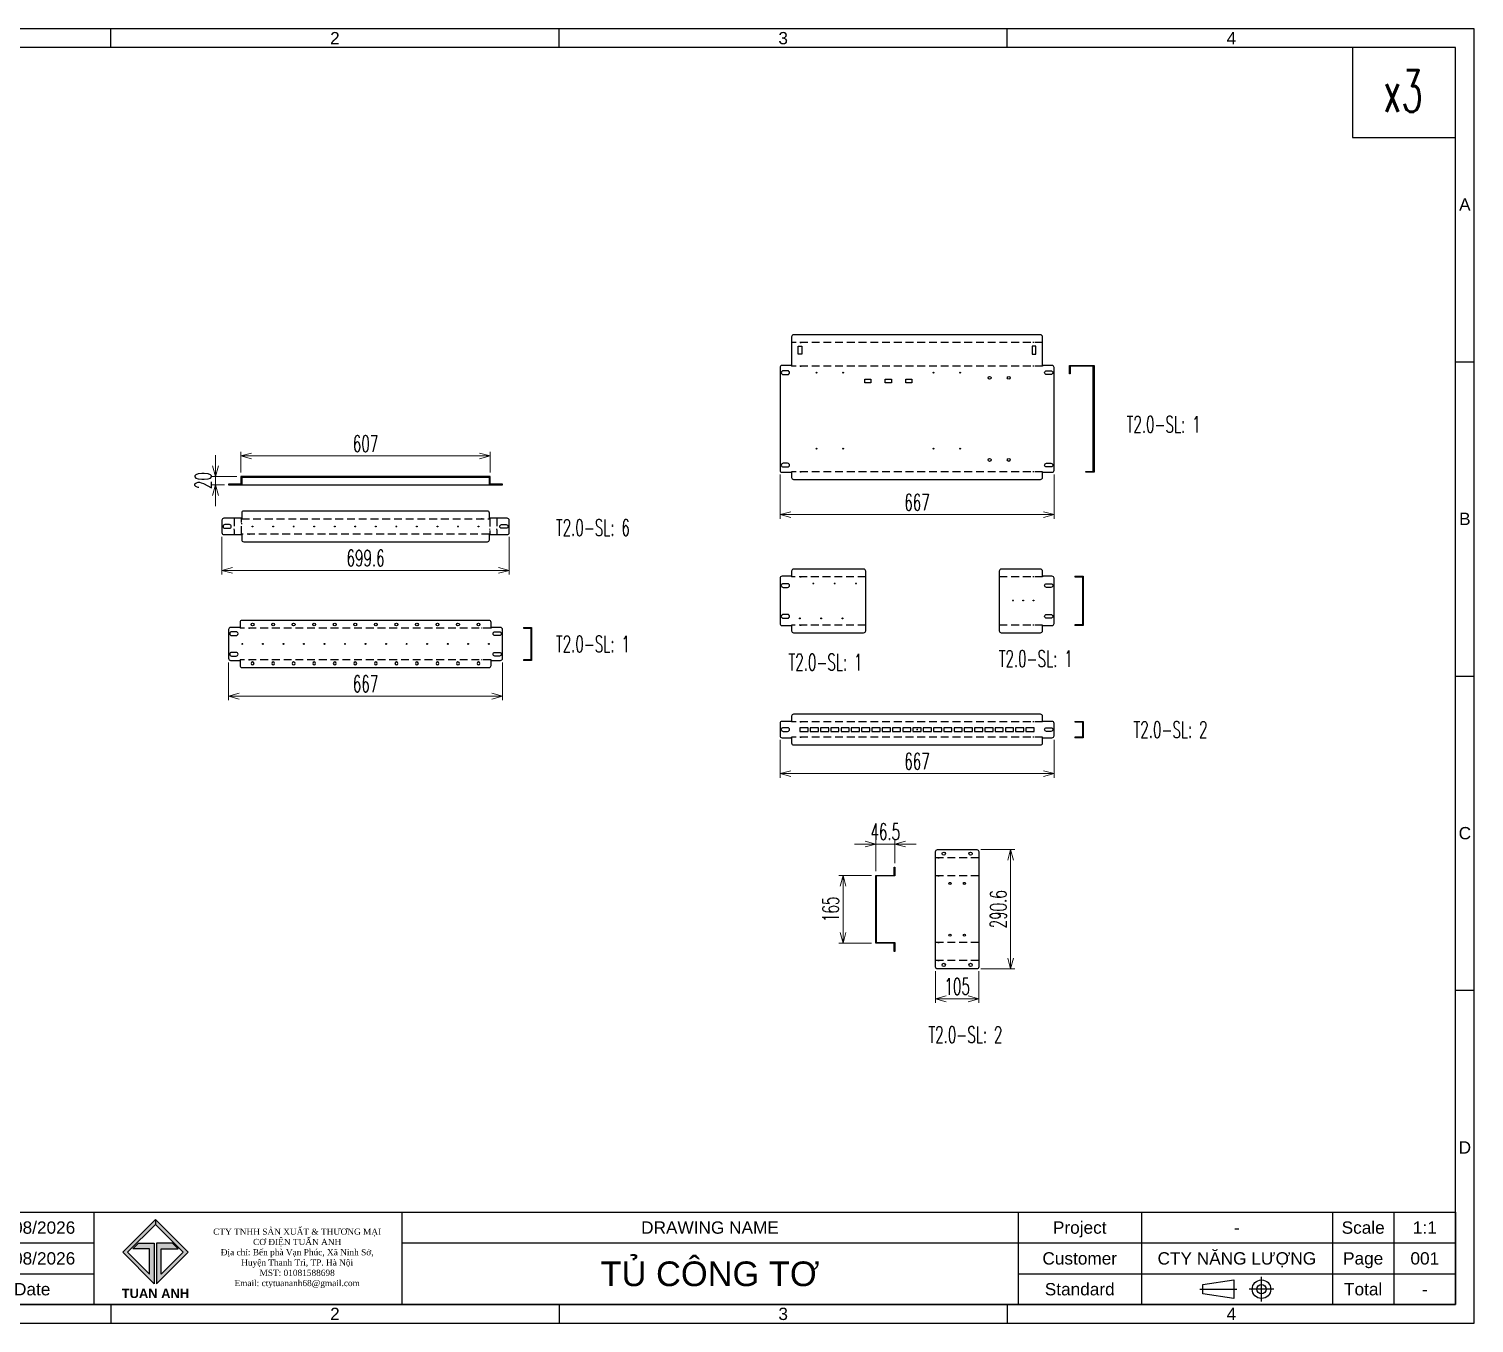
# Model space of a CAD drawing. Header units: millimetres. Extents: x -33730 to 17150, y -76829 to -27437.
# Drawn here: x 4862 to 8380, y -71777 to -68627 of the extents above; entities that cross this region are included whole.
import ezdxf
from ezdxf.enums import TextEntityAlignment as Align

# ---------------------------------------------------------------- set-up
doc = ezdxf.new("R2010")
doc.units = ezdxf.units.MM
doc.header["$LTSCALE"] = 3
doc.linetypes.add('HIDDEN', pattern=[9.525, 6.35, -3.175])
for name, color, linetype in [('@.HIDDEN', 8, 'HIDDEN'), ('@.TEXT', 7, 'Continuous'), ('@.VISIBLE', 7, 'Continuous'), ('dim', 7, 'Continuous')]:
    doc.layers.add(name, color=color, linetype=linetype)
doc.styles.add('Ann_w01', font='romans.shx', dxfattribs={"width": 0.6, "bigfont": 'chineset.shx'})
doc.styles.add('Arial', font='arial.ttf')
doc.dimstyles.new('Dim 01_SC20', dxfattribs={"dimscale": 20, "dimtxt": 2, "dimasz": 1.3, "dimexe": 0.5, "dimexo": 0.5, "dimgap": 0.5, "dimtad": 1, "dimdec": 1, "dimzin": 12, "dimdsep": 46, "dimtxsty": 'Ann_w01', "dimblk": 'OPEN30', "dimcen": 1.5, "dimclrd": 6, "dimclre": 6, "dimclrt": 3, "dimadec": 1, "dimazin": 3, "dimtm": 1e-09, "dimtfac": 1, "dimtdec": 1, "dimtix": 1, "dimtmove": 0, "dimatfit": 3, "dimldrblk": 'OPEN30', "dimfxl": 1, "dimtolj": 1, "dimlwd": 0, "dimlwe": 0, "dimarcsym": 0})

# ---------------------------------------------------------------- blocks, each defined once
blk = doc.blocks.new('Oval 20x9')
at = {"layer": '@.VISIBLE', "color": 2}
blk.add_lwpolyline([(-5.5, -4.5), (5.5, -4.5, 0.414214), (10, 0), (10, 0, 0.414214), (5.5, 4.5), (-5.5, 4.5, 0.414214), (-10, 0), (-10, 0, 0.414214)], format="xyb", close=True, dxfattribs=at)
blk = doc.blocks.new('_Open30')
at = {"color": 0, "linetype": 'ByBlock', "lineweight": -2}
for p, q in [((-1, 0.27), (0, 0)), ((0, 0), (-1, -0.27)), ((0, 0), (-1, 0))]:
    blk.add_line(p, q, dxfattribs=at)
blk = doc.blocks.new('*D2386')
at = {"layer": 'Defpoints', "color": 0, "transparency": 16777216}
for p in [(5331.5, -69852.6), (6031.1, -69852.6), (5331.5, -69944.7)]:
    blk.add_point(p, dxfattribs=at)
at = {"layer": 'dim', "color": 6, "lineweight": 0, "transparency": 16777216}
for p, q in [((5331.5, -69862.6), (5331.5, -69954.7)), ((6031.1, -69862.6), (6031.1, -69954.7)), ((6005.1, -69944.7), (5357.5, -69944.7))]:
    blk.add_line(p, q, dxfattribs=at)
at = {"layer": 'dim', "color": 6, "lineweight": 0, "transparency": 16777216, "xscale": 26, "yscale": 26, "zscale": 26, "rotation": 180}
blk.add_blockref('_Open30', (5331.5, -69944.7), dxfattribs=at)
at = {"layer": 'dim', "color": 6, "lineweight": 0, "transparency": 16777216, "xscale": 26, "yscale": 26, "zscale": 26}
blk.add_blockref('_Open30', (6031.1, -69944.7), dxfattribs=at)
at = {"layer": 'dim', "color": 3, "transparency": 16777216, "insert": (5681.3, -69914.7), "char_height": 40, "attachment_point": 5, "style": 'Ann_w01'}
blk.add_mtext('\\A1;699.6', dxfattribs=at)
blk = doc.blocks.new('*D2387')
at = {"layer": 'Defpoints', "color": 0, "transparency": 16777216}
for p in [(5984.8, -69666.1), (5377.8, -69716), (5984.8, -69716)]:
    blk.add_point(p, dxfattribs=at)
at = {"layer": 'dim', "color": 6, "lineweight": 0, "transparency": 16777216}
for p, q in [((5377.8, -69706), (5377.8, -69656.1)), ((5984.8, -69706), (5984.8, -69656.1)), ((5403.8, -69666.1), (5958.8, -69666.1))]:
    blk.add_line(p, q, dxfattribs=at)
at = {"layer": 'dim', "color": 6, "lineweight": 0, "transparency": 16777216, "xscale": 26, "yscale": 26, "zscale": 26, "rotation": 180}
blk.add_blockref('_Open30', (5377.8, -69666.1), dxfattribs=at)
at = {"layer": 'dim', "color": 6, "lineweight": 0, "transparency": 16777216, "xscale": 26, "yscale": 26, "zscale": 26}
blk.add_blockref('_Open30', (5984.8, -69666.1), dxfattribs=at)
at = {"layer": 'dim', "color": 3, "transparency": 16777216, "insert": (5681.3, -69636.1), "char_height": 40, "attachment_point": 5, "style": 'Ann_w01'}
blk.add_mtext('\\A1;607', dxfattribs=at)
blk = doc.blocks.new('*D2388')
at = {"layer": 'Defpoints', "color": 0, "transparency": 16777216}
for p in [(5316, -69716), (5377.8, -69716), (5347.8, -69736)]:
    blk.add_point(p, dxfattribs=at)
at = {"layer": 'dim', "color": 6, "lineweight": 0, "transparency": 16777216}
for p, q in [((5316, -69690), (5316, -69664)), ((5367.8, -69716), (5306, -69716)), ((5316, -69736), (5316, -69716)), ((5337.8, -69736), (5306, -69736)), ((5316, -69762), (5316, -69788))]:
    blk.add_line(p, q, dxfattribs=at)
at = {"layer": 'dim', "color": 6, "lineweight": 0, "transparency": 16777216, "xscale": 26, "yscale": 26, "zscale": 26}
for p, rotation in [((5316, -69716), 270), ((5316, -69736), 90)]:
    blk.add_blockref('_Open30', p, dxfattribs=dict(at, rotation=rotation))
at = {"layer": 'dim', "color": 3, "transparency": 16777216, "insert": (5286, -69726), "char_height": 40, "attachment_point": 5, "rotation": 90, "style": 'Ann_w01'}
blk.add_mtext('\\A1;20', dxfattribs=at)
blk = doc.blocks.new('*D2389')
at = {"layer": 'Defpoints', "color": 0, "transparency": 16777216}
for p in [(5347.8, -70158.6), (6014.8, -70158.6), (5347.8, -70250.7)]:
    blk.add_point(p, dxfattribs=at)
at = {"layer": 'dim', "color": 6, "lineweight": 0, "transparency": 16777216}
for p, q in [((5347.8, -70168.6), (5347.8, -70260.7)), ((6014.8, -70168.6), (6014.8, -70260.7)), ((5988.8, -70250.7), (5373.8, -70250.7))]:
    blk.add_line(p, q, dxfattribs=at)
at = {"layer": 'dim', "color": 6, "lineweight": 0, "transparency": 16777216, "xscale": 26, "yscale": 26, "zscale": 26, "rotation": 180}
blk.add_blockref('_Open30', (5347.8, -70250.7), dxfattribs=at)
at = {"layer": 'dim', "color": 6, "lineweight": 0, "transparency": 16777216, "xscale": 26, "yscale": 26, "zscale": 26}
blk.add_blockref('_Open30', (6014.8, -70250.7), dxfattribs=at)
at = {"layer": 'dim', "color": 3, "transparency": 16777216, "insert": (5681.3, -70220.7), "char_height": 40, "attachment_point": 5, "style": 'Ann_w01'}
blk.add_mtext('\\A1;667', dxfattribs=at)
blk = doc.blocks.new('*U2377')
at = {"layer": '@.VISIBLE'}
blk.add_circle((0, 0), 1, dxfattribs=at)
blk = doc.blocks.new('*U2374')
at = {"layer": '@.VISIBLE', "color": 0, "linetype": 'ByBlock', "lineweight": -2}
for p in [(0, 0), (50, 0), (100, 0), (150, 0), (200, 0), (250, 0), (300, 0), (350, 0), (400, 0), (450, 0), (500, 0), (550, 0), (600, 0)]:
    blk.add_blockref('*U2377', p, dxfattribs=at)
blk = doc.blocks.new('*D2390')
at = {"layer": 'Defpoints', "color": 0, "transparency": 16777216}
for p in [(6690.3, -70347.1), (7357.3, -70347.1), (6690.3, -70439.3)]:
    blk.add_point(p, dxfattribs=at)
at = {"layer": 'dim', "color": 6, "lineweight": 0, "transparency": 16777216}
for p, q in [((6690.3, -70357.1), (6690.3, -70449.3)), ((7357.3, -70357.1), (7357.3, -70449.3)), ((7331.3, -70439.3), (6716.3, -70439.3))]:
    blk.add_line(p, q, dxfattribs=at)
at = {"layer": 'dim', "color": 6, "lineweight": 0, "transparency": 16777216, "xscale": 26, "yscale": 26, "zscale": 26, "rotation": 180}
blk.add_blockref('_Open30', (6690.3, -70439.3), dxfattribs=at)
at = {"layer": 'dim', "color": 6, "lineweight": 0, "transparency": 16777216, "xscale": 26, "yscale": 26, "zscale": 26}
blk.add_blockref('_Open30', (7357.3, -70439.3), dxfattribs=at)
at = {"layer": 'dim', "color": 3, "transparency": 16777216, "insert": (7023.8, -70409.3), "char_height": 40, "attachment_point": 5, "style": 'Ann_w01'}
blk.add_mtext('\\A1;667', dxfattribs=at)
blk = doc.blocks.new('*U2375')
at = {"layer": '@.VISIBLE'}
blk.add_lwpolyline([(-10, -4.5), (10, -4.5), (10, 4.5), (-10, 4.5)], close=True, dxfattribs=at)
blk = doc.blocks.new('*U2376')
at = {"layer": '@.VISIBLE', "color": 0, "linetype": 'ByBlock', "lineweight": -2}
for p in [(0, 0), (25, 0), (50, 0), (75, 0), (100, 0), (125, 0), (150, 0), (175, 0), (200, 0), (225, 0), (250, 0), (275, 0), (300, 0), (325, 0), (350, 0), (375, 0), (400, 0), (425, 0), (450, 0), (475, 0), (500, 0), (525, 0), (550, 0)]:
    blk.add_blockref('*U2375', p, dxfattribs=at)
blk = doc.blocks.new('*D2391')
at = {"layer": 'Defpoints', "color": 0, "transparency": 16777216}
for p in [(6690.3, -69700.8), (7357.3, -69700.8), (6690.3, -69808.9)]:
    blk.add_point(p, dxfattribs=at)
at = {"layer": 'dim', "color": 6, "lineweight": 0, "transparency": 16777216}
for p, q in [((6690.3, -69710.8), (6690.3, -69818.9)), ((7357.3, -69710.8), (7357.3, -69818.9)), ((7331.3, -69808.9), (6716.3, -69808.9))]:
    blk.add_line(p, q, dxfattribs=at)
at = {"layer": 'dim', "color": 6, "lineweight": 0, "transparency": 16777216, "xscale": 26, "yscale": 26, "zscale": 26, "rotation": 180}
blk.add_blockref('_Open30', (6690.3, -69808.9), dxfattribs=at)
at = {"layer": 'dim', "color": 6, "lineweight": 0, "transparency": 16777216, "xscale": 26, "yscale": 26, "zscale": 26}
blk.add_blockref('_Open30', (7357.3, -69808.9), dxfattribs=at)
at = {"layer": 'dim', "color": 3, "transparency": 16777216, "insert": (7023.8, -69778.9), "char_height": 40, "attachment_point": 5, "style": 'Ann_w01'}
blk.add_mtext('\\A1;667', dxfattribs=at)
blk = doc.blocks.new('*U2369')
at = {"layer": '@.VISIBLE'}
blk.add_circle((0, 0), 3.5, dxfattribs=at)
blk = doc.blocks.new('*U2371')
at = {"layer": '@.VISIBLE', "color": 0, "linetype": 'ByBlock', "lineweight": -2}
for p in [(0, 0), (50, 0), (100, 0), (150, 0), (200, 0), (250, 0), (300, 0), (350, 0), (400, 0), (450, 0), (500, 0), (550, 0)]:
    blk.add_blockref('*U2369', p, dxfattribs=at)
blk = doc.blocks.new('*U2372')
at = {"layer": '@.VISIBLE'}
blk.add_circle((0, 0), 3.5, dxfattribs=at)
blk = doc.blocks.new('*U2373')
at = {"layer": '@.VISIBLE', "color": 0, "linetype": 'ByBlock', "lineweight": -2}
for p in [(0, 0), (50, 0), (100, 0), (150, 0), (200, 0), (250, 0), (300, 0), (350, 0), (400, 0), (450, 0), (500, 0), (550, 0)]:
    blk.add_blockref('*U2372', p, dxfattribs=at)
blk = doc.blocks.new('*D2378')
at = {"layer": 'Defpoints', "color": 0, "transparency": 16777216}
for p in [(6923.2, -70686.9), (6843.6, -70851.9), (6923.2, -70851.9)]:
    blk.add_point(p, dxfattribs=at)
at = {"layer": 'dim', "color": 6, "lineweight": 0, "transparency": 16777216}
for p, q in [((6913.2, -70686.9), (6833.6, -70686.9)), ((6843.6, -70712.9), (6843.6, -70825.9)), ((6913.2, -70851.9), (6833.6, -70851.9))]:
    blk.add_line(p, q, dxfattribs=at)
at = {"layer": 'dim', "color": 6, "lineweight": 0, "transparency": 16777216, "xscale": 26, "yscale": 26, "zscale": 26}
for p, rotation in [((6843.6, -70686.9), 90), ((6843.6, -70851.9), 270)]:
    blk.add_blockref('_Open30', p, dxfattribs=dict(at, rotation=rotation))
at = {"layer": 'dim', "color": 3, "transparency": 16777216, "insert": (6813.6, -70769.4), "char_height": 40, "attachment_point": 5, "rotation": 90, "style": 'Ann_w01'}
blk.add_mtext('\\A1;165', dxfattribs=at)
blk = doc.blocks.new('*D2379')
at = {"layer": 'Defpoints', "color": 0, "transparency": 16777216}
for p in [(6923.2, -70610.7), (6969.7, -70666.9), (6923.2, -70686.9)]:
    blk.add_point(p, dxfattribs=at)
at = {"layer": 'dim', "color": 6, "lineweight": 0, "transparency": 16777216}
for p, q in [((6923.2, -70676.9), (6923.2, -70600.7)), ((6969.7, -70656.9), (6969.7, -70600.7)), ((6897.2, -70610.7), (6871.2, -70610.7)), ((6969.7, -70610.7), (6923.2, -70610.7)), ((6995.7, -70610.7), (7021.7, -70610.7))]:
    blk.add_line(p, q, dxfattribs=at)
at = {"layer": 'dim', "color": 6, "lineweight": 0, "transparency": 16777216, "xscale": 26, "yscale": 26, "zscale": 26}
blk.add_blockref('_Open30', (6923.2, -70610.7), dxfattribs=at)
at = {"layer": 'dim', "color": 6, "lineweight": 0, "transparency": 16777216, "xscale": 26, "yscale": 26, "zscale": 26, "rotation": 180}
blk.add_blockref('_Open30', (6969.7, -70610.7), dxfattribs=at)
at = {"layer": 'dim', "color": 3, "transparency": 16777216, "insert": (6946.4, -70580.7), "char_height": 40, "attachment_point": 5, "style": 'Ann_w01'}
blk.add_mtext('\\A1;46.5', dxfattribs=at)
blk = doc.blocks.new('*D2380')
at = {"layer": 'Defpoints', "color": 0, "transparency": 16777216}
for p in [(7069, -70909.7), (7174, -70909.7), (7174, -70987.3)]:
    blk.add_point(p, dxfattribs=at)
at = {"layer": 'dim', "color": 6, "lineweight": 0, "transparency": 16777216}
for p, q in [((7069, -70919.7), (7069, -70997.3)), ((7174, -70919.7), (7174, -70997.3)), ((7095, -70987.3), (7148, -70987.3))]:
    blk.add_line(p, q, dxfattribs=at)
at = {"layer": 'dim', "color": 6, "lineweight": 0, "transparency": 16777216, "xscale": 26, "yscale": 26, "zscale": 26, "rotation": 180}
blk.add_blockref('_Open30', (7069, -70987.3), dxfattribs=at)
at = {"layer": 'dim', "color": 6, "lineweight": 0, "transparency": 16777216, "xscale": 26, "yscale": 26, "zscale": 26}
blk.add_blockref('_Open30', (7174, -70987.3), dxfattribs=at)
at = {"layer": 'dim', "color": 3, "transparency": 16777216, "insert": (7121.5, -70957.3), "char_height": 40, "attachment_point": 5, "style": 'Ann_w01'}
blk.add_mtext('\\A1;105', dxfattribs=at)
blk = doc.blocks.new('*D2381')
at = {"layer": 'Defpoints', "color": 0, "transparency": 16777216}
for p in [(7169, -70624.1), (7251.6, -70624.1), (7169, -70914.7)]:
    blk.add_point(p, dxfattribs=at)
at = {"layer": 'dim', "color": 6, "lineweight": 0, "transparency": 16777216}
for p, q in [((7179, -70624.1), (7261.6, -70624.1)), ((7251.6, -70888.7), (7251.6, -70650.1)), ((7179, -70914.7), (7261.6, -70914.7))]:
    blk.add_line(p, q, dxfattribs=at)
at = {"layer": 'dim', "color": 6, "lineweight": 0, "transparency": 16777216, "xscale": 26, "yscale": 26, "zscale": 26}
for p, rotation in [((7251.6, -70624.1), 90), ((7251.6, -70914.7), 270)]:
    blk.add_blockref('_Open30', p, dxfattribs=dict(at, rotation=rotation))
at = {"layer": 'dim', "color": 3, "transparency": 16777216, "insert": (7221.6, -70769.4), "char_height": 40, "attachment_point": 5, "rotation": 90, "style": 'Ann_w01'}
blk.add_mtext('\\A1;290.6', dxfattribs=at)
blk = doc.blocks.new('Standard ISO')
at = {"color": 6}
for p, q in [((-6, 0), (0, 0)), ((6, 0), (2, 0)), ((4, -2), (4, 2))]:
    blk.add_line(p, q, dxfattribs=at)
blk.add_lwpolyline([(-0.5, 1.5), (-0.5, -1.5), (-5.5, -0.75), (-5.5, 0.75), (-0.5, 1.5)])
for radius in [1.5, 0.75]:
    blk.add_circle((4, 0), radius)
blk = doc.blocks.new('A$C4dbb82d6')
at = {"layer": '@.VISIBLE'}
h = blk.add_hatch(color=30, dxfattribs=at)
h.dxf.hatch_style = 1
h.paths.add_polyline_path([(0.21, 4.97), (3.62, 1.56), (3.62, 5.97), (1.92, 5.97), (1.3, 5.35), (3.12, 5.35), (3.12, 2.59), (0.74, 4.97), (3.75, 7.98), (3.75, 8.51)])
h = blk.add_hatch(color=150, dxfattribs=at)
h.dxf.hatch_style = 1
h.paths.add_polyline_path([(6.76, 4.97), (4.37, 2.59), (4.37, 5.35), (6.2, 5.35), (5.58, 5.97), (3.88, 5.97), (3.88, 1.56), (7.29, 4.97), (3.75, 8.51), (3.75, 7.98)])
at = {"layer": '@.VISIBLE', "color": 30}
blk.add_lwpolyline([(3.62, 5.97), (3.62, 1.56), (0.21, 4.97), (3.75, 8.51), (3.75, 7.98), (0.74, 4.97), (3.12, 2.59), (3.12, 5.35), (1.3, 5.35), (1.92, 5.97)], close=True, dxfattribs=at)
at = {"layer": '@.VISIBLE', "color": 150}
blk.add_lwpolyline([(3.88, 5.97), (3.88, 1.56), (7.29, 4.97), (3.75, 8.51), (3.75, 7.98), (6.76, 4.97), (4.37, 2.59), (4.37, 5.35), (6.2, 5.35), (5.58, 5.97)], close=True, dxfattribs=at)
at = {"layer": '@.VISIBLE', "color": 30, "insert": (3.75, 0.51), "char_height": 1, "attachment_point": 5, "style": 'Ann_w01'}
blk.add_mtext_dynamic_manual_height_columns('{\\fArial|b1|i0|c0|p34;\\W1;TUAN ANH}', width=7.5, gutter_width=49.6, heights=[0], dxfattribs=at)
blk = doc.blocks.new('KHUNG BAN VE (Made by Tung)')
at = {"layer": '@.VISIBLE', "color": 8}
for p, q in [((75.75, 207), (75.75, 210)), ((148.5, 207), (148.5, 210)), ((221.25, 207), (221.25, 210)), ((3, 156), (0, 156)), ((294, 156), (297, 156)), ((3, 105), (0, 105)), ((294, 105), (297, 105)), ((3, 54), (0, 54)), ((294, 54), (297, 54)), ((23, 18), (23, 3)), ((53, 18), (53, 3)), ((73, 18), (73, 3)), ((123, 18), (123, 3)), ((223, 18), (223, 3)), ((243, 18), (243, 3)), ((274, 18), (274, 3)), ((284, 18), (284, 3)), ((3, 13), (73, 13)), ((123, 13), (294, 13)), ((3, 8), (73, 8)), ((23, 8), (3, 3)), ((223, 8), (294, 8)), ((75.75, 3), (75.75, 0)), ((148.5, 3), (148.5, 0)), ((221.25, 3), (221.25, 0))]:
    blk.add_line(p, q, dxfattribs=at)
for points in [[(0, 0), (297, 0), (297, 210), (0, 210)], [(3, 3), (294, 3), (294, 207), (3, 207)], [(3, 18), (294, 18), (294, 3), (3, 3)]]:
    blk.add_lwpolyline(points, close=True, dxfattribs=at)
at = {"xscale": 1.5, "yscale": 1.5, "zscale": 1.5}
blk.add_blockref('A$C4dbb82d6', (77.375, 4.041), dxfattribs=at)
blk.add_blockref('Standard ISO', (258.5, 5.5))
at = {"layer": '@.TEXT', "color": 1, "style": 'Arial'}
for s, p in [('1', (39.375, 208.5)), ('2', (112.125, 208.5)), ('3', (184.875, 208.5)), ('4', (257.625, 208.5)), ('A', (1.5, 181.5)), ('A', (295.5, 181.5)), ('B', (1.5, 130.5)), ('B', (295.5, 130.5)), ('C', (1.5, 79.5)), ('C', (295.5, 79.5)), ('D', (1.5, 28.5)), ('D', (295.5, 28.5)), ('08/08/2026', (63, 15.5)), ('08/08/2026', (63, 10.5)), ('1', (39.375, 1.5)), ('2', (112.125, 1.5)), ('3', (184.875, 1.5)), ('4', (257.625, 1.5))]:
    blk.add_text(s, height=2, dxfattribs=at).set_placement(p, align=Align.MIDDLE_CENTER)
at = {"layer": '@.TEXT', "color": 2, "style": 'Arial'}
for s, p in [('Designer', (13, 15.5)), ('DRAWING NAME', (173, 15.5)), ('Project', (233, 15.5)), ('Scale', (279, 15.5)), ('Approved', (13, 10.5)), ('Customer', (233, 10.5)), ('Page', (279, 10.5)), ('Name', (38, 5.5)), ('Date', (63, 5.5)), ('Standard', (233, 5.5)), ('Total', (279, 5.5))]:
    blk.add_text(s, height=2, dxfattribs=at).set_placement(p, align=Align.MIDDLE_CENTER)
at = {"layer": '@.TEXT', "color": 1, "style": 'Arial'}
for tag, height, p in [('DESIGNER_NAME', 2, (38, 15.5)), ('PROJECT_CODE', 2, (258.5, 15.5)), ('SCALE', 2, (289, 15.5)), ('APPROVED_NAME', 2, (38, 10.5)), ('DRAWING_NAME', 4, (173, 8)), ('CUSTOMER_NAME', 2, (258.5, 10.5)), ('PAGE', 2, (289, 10.5)), ('TOTAL', 2, (289, 5.5))]:
    blk.add_attdef(tag, text='', height=height, dxfattribs=at).set_placement(p, align=Align.MIDDLE_CENTER)
at = {"layer": '@.VISIBLE', "color": 30, "insert": (106, 10.5), "char_height": 1, "attachment_point": 5, "style": 'Ann_w01'}
blk.add_mtext_dynamic_manual_height_columns('{\\fTimes New Roman|b0|i0|c0|p18;\\W1;CTY TNHH SẢN XUẤT & THƯƠNG MẠI CƠ ĐIỆN TUẤN ANH\\PĐịa chỉ: Bến phà Vạn Phúc, Xã Ninh Sở, Huyện Thanh Trì, TP. Hà Nội\\PMST: 01081588698\\PEmail: ctytuananh68@gmail.com}', width=28.70976, gutter_width=99.197, heights=[0], dxfattribs=at)

msp = doc.modelspace()

# ---------------------------------------------------------------- linework, layer by layer
at = {"color": 3}
for centre in [(7103.99, -70706.36), (7138.99, -70706.36), (7103.99, -70832.36), (7138.99, -70832.36)]:
    msp.add_circle(centre, 2.5, dxfattribs=at)
at = {"layer": '@.HIDDEN', "linetype": 'HIDDEN'}
for p, q in [((5361.73, -69817.57), (5361.73, -69857.57)), ((6000.93, -69817.57), (6000.93, -69857.57)), ((5679.83, -70123.58), (5682.83, -70123.58)), ((5681.33, -70122.08), (5681.33, -70125.08)), ((7022.31, -70332.09), (7025.31, -70332.09)), ((7023.81, -70330.59), (7023.81, -70333.59))]:
    msp.add_line(p, q, dxfattribs=at)
at = {"layer": '@.HIDDEN'}
for p, q in [((7173.99, -70644.26), (7068.99, -70644.26)), ((7173.99, -70688.16), (7068.99, -70688.16)), ((7173.99, -70850.56), (7068.99, -70850.56)), ((7173.99, -70894.46), (7068.99, -70894.46))]:
    msp.add_line(p, q, dxfattribs=at)
at = {"layer": '@.HIDDEN', "linetype": 'HIDDEN'}
for points in [[(7329.31, -69389.74), (6718.31, -69389.74)], [(7329.31, -69447.14), (6718.31, -69447.14)], [(7329.31, -69704.54), (6718.31, -69704.54)], [(6898.81, -69960.21), (6718.31, -69960.21)], [(7329.31, -69960.21), (7223.81, -69960.21)], [(6898.81, -70077.61), (6718.31, -70077.61)], [(7329.31, -70077.61), (7223.81, -70077.61)], [(5986.83, -70084.88), (5375.83, -70084.88)], [(5986.83, -70162.28), (5375.83, -70162.28)], [(7329.31, -70313.39), (6718.31, -70313.39)], [(7329.31, -70350.79), (6718.31, -70350.79)]]:
    msp.add_lwpolyline(points, dxfattribs=at)
msp.add_lwpolyline([(5983.53, -69856.27), (5379.13, -69856.27), (5379.13, -69818.87), (5983.53, -69818.87)], close=True, dxfattribs=at)
at = {"layer": '@.VISIBLE', "color": 1}
for p, q in [((6739.68, -69389.74), (6741.68, -69389.74)), ((7307.93, -69389.74), (7305.93, -69389.74)), ((6739.68, -69447.14), (6741.68, -69447.14)), ((7307.93, -69447.14), (7305.93, -69447.14)), ((6739.68, -69704.54), (6741.68, -69704.54)), ((7307.93, -69704.54), (7305.93, -69704.54)), ((5361.73, -69829.72), (5361.73, -69831.72)), ((5379.13, -69829.72), (5379.13, -69831.72)), ((5397.2, -69818.87), (5399.2, -69818.87)), ((5965.45, -69818.87), (5963.45, -69818.87)), ((5983.53, -69829.72), (5983.53, -69831.72)), ((6000.93, -69829.72), (6000.93, -69831.72)), ((5361.73, -69845.43), (5361.73, -69843.43)), ((5379.13, -69845.43), (5379.13, -69843.43)), ((5397.2, -69856.27), (5399.2, -69856.27)), ((5965.45, -69856.27), (5963.45, -69856.27)), ((5983.53, -69845.43), (5983.53, -69843.43)), ((6000.93, -69845.43), (6000.93, -69843.43)), ((6739.68, -69960.21), (6741.68, -69960.21)), ((7307.93, -69960.21), (7305.93, -69960.21)), ((6739.68, -70077.61), (6741.68, -70077.61)), ((7307.93, -70077.61), (7305.93, -70077.61)), ((5397.2, -70084.88), (5399.2, -70084.88)), ((5965.45, -70084.88), (5963.45, -70084.88)), ((5397.2, -70162.28), (5399.2, -70162.28)), ((5965.45, -70162.28), (5963.45, -70162.28)), ((6739.68, -70313.39), (6741.68, -70313.39)), ((7307.93, -70313.39), (7305.93, -70313.39)), ((6739.68, -70350.79), (6741.68, -70350.79)), ((7307.93, -70350.79), (7305.93, -70350.79)), ((7074.32, -70644.26), (7077.32, -70644.26)), ((7168.67, -70644.26), (7165.67, -70644.26)), ((7074.32, -70688.16), (7077.32, -70688.16)), ((7168.67, -70688.16), (7165.67, -70688.16)), ((7074.32, -70850.56), (7077.32, -70850.56)), ((7168.67, -70850.56), (7165.67, -70850.56)), ((7074.32, -70894.46), (7077.32, -70894.46)), ((7168.67, -70894.46), (7165.67, -70894.46))]:
    msp.add_line(p, q, dxfattribs=at)
at = {"layer": '@.VISIBLE'}
for p, q in [((6718.31, -69445.84), (6718.31, -69447.14)), ((7329.31, -69445.84), (7329.31, -69447.14)), ((6718.31, -69705.84), (6718.31, -69704.54)), ((7329.31, -69705.84), (7329.31, -69704.54)), ((5379.83, -69817.57), (5379.83, -69818.87)), ((5982.83, -69817.57), (5982.83, -69818.87)), ((5379.83, -69857.57), (5379.83, -69856.27)), ((5982.83, -69857.57), (5982.83, -69856.27)), ((6718.31, -69958.91), (6718.31, -69960.21)), ((7329.31, -69958.91), (7329.31, -69960.21)), ((7408.02, -69958.91), (7408.02, -69960.41)), ((7428.02, -69981.41), (7426.52, -69981.41)), ((6718.31, -70078.91), (6718.31, -70077.61)), ((7329.31, -70078.91), (7329.31, -70077.61)), ((7408.02, -70077.41), (7408.02, -70078.91)), ((7428.02, -70056.41), (7426.52, -70056.41)), ((5375.83, -70083.58), (5375.83, -70084.88)), ((5986.83, -70083.58), (5986.83, -70084.88)), ((6065.54, -70083.58), (6065.54, -70085.08)), ((6085.54, -70098.58), (6084.04, -70098.58)), ((6085.54, -70148.58), (6084.04, -70148.58)), ((5375.83, -70163.58), (5375.83, -70162.28)), ((5986.83, -70163.58), (5986.83, -70162.28)), ((6065.54, -70162.08), (6065.54, -70163.58)), ((6718.31, -70312.09), (6718.31, -70313.39)), ((7329.31, -70312.09), (7329.31, -70313.39)), ((7408.02, -70312.09), (7408.02, -70313.59)), ((6718.31, -70352.09), (6718.31, -70350.79)), ((7329.31, -70352.09), (7329.31, -70350.79)), ((7408.02, -70350.59), (7408.02, -70352.09)), ((7428.02, -70332.09), (7426.52, -70332.09)), ((7428.02, -70332.09), (7426.52, -70332.09))]:
    msp.add_line(p, q, dxfattribs=at)
for points in [[(8334.82, -68671.64), (8083.69, -68671.64), (8083.69, -68890.86), (8334.82, -68890.86)], [(6743.31, -69398.44), (6743.31, -69418.44), (6734.31, -69418.44), (6734.31, -69398.44)], [(7304.31, -69398.44), (7304.31, -69418.44), (7313.31, -69418.44), (7313.31, -69398.44)], [(6896.31, -69479.34), (6911.31, -69479.34), (6911.31, -69488.34), (6896.31, -69488.34)], [(6946.31, -69479.35), (6961.31, -69479.35), (6961.31, -69488.35), (6946.31, -69488.35)], [(6996.31, -69479.35), (7011.31, -69479.35), (7011.31, -69488.35), (6996.31, -69488.35)], [(7434.73, -69703.84), (7452.73, -69703.84), (7452.73, -69447.84), (7396.73, -69447.84), (7396.73, -69465.84), (7394.73, -69465.84), (7394.73, -69445.84), (7454.73, -69445.84), (7454.73, -69705.84), (7434.73, -69705.84)], [(6014.83, -69734.52), (5984.83, -69734.52), (5984.83, -69716.02), (5377.83, -69716.02), (5377.83, -69734.52), (5347.83, -69734.52), (5347.83, -69736.02), (5379.33, -69736.02), (5379.33, -69717.52), (5983.33, -69717.52), (5983.33, -69736.02), (6014.83, -69736.02)], [(6968.17, -70871.86), (6968.17, -70851.86), (6923.17, -70851.86), (6923.17, -70686.86), (6968.17, -70686.86), (6968.17, -70666.86), (6969.67, -70666.86), (6969.67, -70688.36), (6924.67, -70688.36), (6924.67, -70850.36), (6969.67, -70850.36), (6969.67, -70871.86)]]:
    msp.add_lwpolyline(points, close=True, dxfattribs=at)
for points in [[(7329.31, -69445.84), (7329.31, -69376.04, 0.4142136), (7324.31, -69371.04), (6723.31, -69371.04, 0.4142136), (6718.31, -69376.04), (6718.31, -69445.84)], [(6718.31, -69445.84), (6695.31, -69445.84, 0.4142136), (6690.31, -69450.84), (6690.31, -69700.84, 0.4142136), (6695.31, -69705.84), (6718.31, -69705.84)], [(7329.31, -69705.84), (7352.31, -69705.84, 0.4142136), (7357.31, -69700.84), (7357.31, -69450.84, 0.4142136), (7352.31, -69445.84), (7329.31, -69445.84)], [(6718.31, -69705.84), (6718.31, -69718.24, 0.4142136), (6723.31, -69723.24), (7324.31, -69723.24, 0.4142136), (7329.31, -69718.24), (7329.31, -69705.84)], [(5379.83, -69817.57), (5336.53, -69817.57, 0.4142136), (5331.53, -69822.57), (5331.53, -69852.57, 0.4142136), (5336.53, -69857.57), (5379.83, -69857.57)], [(5982.83, -69817.57), (5982.83, -69805.17, 0.4142136), (5977.83, -69800.17), (5384.83, -69800.17, 0.4142136), (5379.83, -69805.17), (5379.83, -69817.57)], [(5982.83, -69857.57), (6026.13, -69857.57, 0.4142136), (6031.13, -69852.57), (6031.13, -69822.57, 0.4142136), (6026.13, -69817.57), (5982.83, -69817.57)], [(5379.83, -69857.57), (5379.83, -69869.97, 0.4142136), (5384.83, -69874.97), (5977.83, -69874.97, 0.4142136), (5982.83, -69869.97), (5982.83, -69857.57)], [(6718.31, -69958.91), (6695.31, -69958.91, 0.4142136), (6690.31, -69963.91), (6690.31, -70073.91, 0.4142136), (6695.31, -70078.91), (6718.31, -70078.91)], [(6718.31, -70078.91), (6718.31, -70091.31, 0.4142136), (6723.31, -70096.31), (6893.81, -70096.31, 0.4142136), (6898.81, -70091.31), (6898.81, -69946.51, 0.4142136), (6893.81, -69941.51), (6723.31, -69941.51, 0.4142136), (6718.31, -69946.51), (6718.31, -69958.91)], [(7329.31, -69958.91), (7329.31, -69946.51, 0.4142136), (7324.31, -69941.51), (7228.81, -69941.51, 0.4142136), (7223.81, -69946.51), (7223.81, -70091.31, 0.4142136), (7228.81, -70096.31), (7324.31, -70096.31, 0.4142136), (7329.31, -70091.31), (7329.31, -70078.91)], [(7329.31, -70078.91), (7352.31, -70078.91, 0.4142136), (7357.31, -70073.91), (7357.31, -69963.91, 0.4142136), (7352.31, -69958.91), (7329.31, -69958.91)], [(5986.83, -70083.58), (5986.83, -70071.18, 0.4142136), (5981.83, -70066.18), (5380.83, -70066.18, 0.4142136), (5375.83, -70071.18), (5375.83, -70083.58)], [(5375.83, -70083.58), (5352.83, -70083.58, 0.4142136), (5347.83, -70088.58), (5347.83, -70158.58, 0.4142136), (5352.83, -70163.58), (5375.83, -70163.58)], [(5986.83, -70163.58), (6009.83, -70163.58, 0.4142136), (6014.83, -70158.58), (6014.83, -70088.58, 0.4142136), (6009.83, -70083.58), (5986.83, -70083.58)], [(5375.83, -70163.58), (5375.83, -70175.98, 0.4142136), (5380.83, -70180.98), (5981.83, -70180.98, 0.4142136), (5986.83, -70175.98), (5986.83, -70163.58)], [(6718.31, -70312.09), (6695.31, -70312.09, 0.4142136), (6690.31, -70317.09), (6690.31, -70347.09, 0.4142136), (6695.31, -70352.09), (6718.31, -70352.09)], [(7329.31, -70312.09), (7329.31, -70299.69, 0.4142136), (7324.31, -70294.69), (6723.31, -70294.69, 0.4142136), (6718.31, -70299.69), (6718.31, -70312.09)], [(7329.31, -70352.09), (7352.31, -70352.09, 0.4142136), (7357.31, -70347.09), (7357.31, -70317.09, 0.4142136), (7352.31, -70312.09), (7329.31, -70312.09)], [(6718.31, -70352.09), (6718.31, -70364.49, 0.4142136), (6723.31, -70369.49), (7324.31, -70369.49, 0.4142136), (7329.31, -70364.49), (7329.31, -70352.09)]]:
    msp.add_lwpolyline(points, format="xyb", dxfattribs=at)
for points in [[(5379.83, -69717.52), (5379.83, -69736.02), (5982.83, -69736.02), (5982.83, -69717.52)], [(7408.02, -69958.91), (7428.02, -69958.91), (7428.02, -70078.91), (7408.02, -70078.91)], [(7408.02, -69960.41), (7426.52, -69960.41), (7426.52, -70077.41), (7408.02, -70077.41)], [(6065.54, -70083.58), (6085.54, -70083.58), (6085.54, -70163.58), (6065.54, -70163.58)], [(6065.54, -70085.08), (6084.04, -70085.08), (6084.04, -70162.08), (6065.54, -70162.08)], [(7408.02, -70312.09), (7428.02, -70312.09), (7428.02, -70352.09), (7408.02, -70352.09)], [(7408.02, -70313.59), (7426.52, -70313.59), (7426.52, -70350.59), (7408.02, -70350.59)]]:
    msp.add_lwpolyline(points, dxfattribs=at)
msp.add_lwpolyline([(7168.99, -70914.66), (7073.99, -70914.66, -0.4142136), (7068.99, -70909.66), (7068.99, -70629.06, -0.4142136), (7073.99, -70624.06), (7168.99, -70624.06, -0.4142136), (7173.99, -70629.06), (7173.99, -70909.66, -0.4142136)], format="xyb", close=True, dxfattribs=at)
for centre, radius in [((6778.81, -69463.34), 1), ((6843.81, -69463.34), 1), ((7063.81, -69463.34), 1), ((7128.81, -69463.34), 1), ((7200.56, -69475.84), 3.5), ((7247.06, -69475.84), 3.5), ((6778.81, -69648.34), 1), ((6843.81, -69648.34), 1), ((7063.81, -69648.34), 1), ((7128.81, -69648.34), 1), ((7200.56, -69675.84), 3.5), ((7247.06, -69675.84), 3.5), ((5406.33, -69837.57), 1), ((5456.33, -69837.57), 1), ((5506.33, -69837.57), 1), ((5556.33, -69837.57), 1), ((5606.33, -69837.57), 1), ((5656.33, -69837.57), 1), ((5706.33, -69837.57), 1), ((5756.33, -69837.57), 1), ((5806.33, -69837.57), 1), ((5856.33, -69837.57), 1), ((5906.33, -69837.57), 1), ((5956.33, -69837.57), 1), ((6771.31, -69976.41), 1), ((6823.31, -69976.41), 1), ((6875.31, -69976.41), 1), ((7257.31, -70018.06), 1), ((7282.31, -70018.06), 1), ((7307.31, -70018.06), 1), ((6738.31, -70061.41), 1), ((6790.31, -70061.41), 1), ((6842.31, -70061.41), 1)]:
    msp.add_circle(centre, radius, dxfattribs=at)
at = {"layer": '@.VISIBLE', "color": 2}
for centre in [(7088.99, -70634.06), (7153.99, -70634.06), (7088.99, -70904.66), (7153.99, -70904.66)]:
    msp.add_circle(centre, 4, dxfattribs=at)

# ---------------------------------------------------------------- block references
at = {"layer": '@.VISIBLE', "xscale": 15, "yscale": 15, "zscale": 15}
msp.add_blockref('KHUNG BAN VE (Made by Tung)', (3924.82, -71776.64), dxfattribs=at).add_auto_attribs({'APPROVED_NAME': '-', 'DESIGNER_NAME': 'N.S.TUNG', 'TOTAL': '-', 'PAGE': '001', 'SCALE': '1:1', 'CUSTOMER_NAME': 'CTY NĂNG LƯỢNG', 'PROJECT_CODE': '-', 'DRAWING_NAME': 'TỦ CÔNG TƠ'})
at = {"layer": '@.VISIBLE'}
for name, p in [('Oval 20x9', (6703.31, -69463.34)), ('Oval 20x9', (6703.31, -69688.34)), ('Oval 20x9', (5344.53, -69837.57)), ('Oval 20x9', (5344.53, -69837.57)), ('Oval 20x9', (6703.31, -69981.41)), ('*U2371', (5406.33, -70076.18)), ('Oval 20x9', (6703.31, -70056.41)), ('Oval 20x9', (5360.83, -70098.58)), ('Oval 20x9', (5360.83, -70148.58)), ('*U2374', (5381.33, -70123.58)), ('Oval 20x9', (6703.31, -70332.09)), ('Oval 20x9', (6703.31, -70332.09)), ('*U2376', (6748.81, -70332.09))]:
    msp.add_blockref(name, p, dxfattribs=at)
at = {"layer": '@.VISIBLE', "xscale": -1}
for p in [(7344.31, -69463.34), (7344.31, -69688.34), (6018.13, -69837.57), (6018.13, -69837.57), (7344.31, -69981.41), (7344.31, -70056.41), (6001.83, -70098.58), (6001.83, -70148.58), (7344.31, -70332.09), (7344.31, -70332.09)]:
    msp.add_blockref('Oval 20x9', p, dxfattribs=at)
at = {"layer": '@.VISIBLE', "xscale": -1, "rotation": 180}
msp.add_blockref('*U2373', (5406.33, -70170.98), dxfattribs=at)

# ---------------------------------------------------------------- texts
at = {"layer": '@.VISIBLE', "color": 2, "style": 'Ann_w01', "width": 0.6}
for s, height, p in [('x3', 101.532, (8206.82, -68777.96)), ('T2.0-SL: 1', 40, (7623.91, -69589.19)), ('T2.0-SL: 6', 40, (6234.71, -69840.4)), ('T2.0-SL: 1', 40, (6234.71, -70123.58)), ('T2.0-SL: 1', 40, (6800.94, -70168.03)), ('T2.0-SL: 1', 40, (7312.51, -70159.58)), ('T2.0-SL: 2', 40, (7640.83, -70332.09)), ('T2.0-SL: 2', 40, (7141.5, -71074.74))]:
    msp.add_text(s, height=height, dxfattribs=at).set_placement(p, align=Align.MIDDLE_CENTER)

# ---------------------------------------------------------------- dimensions: what is measured, and where the dimension line sits
at = {"layer": 'dim'}
for base, p1, p2, picture, middle in [((5984.83, -69666.1), (5377.83, -69716.02), (5984.83, -69716.02), '*D2387', (5681.33, -69636.1)), ((5331.53, -69944.74), (6031.13, -69852.57), (5331.53, -69852.57), '*D2386', (5681.33, -69914.74)), ((5347.83, -70250.75), (6014.83, -70158.58), (5347.83, -70158.58), '*D2389', (5681.33, -70220.75)), ((6690.31, -70439.26), (7357.31, -70347.09), (6690.31, -70347.09), '*D2390', (7023.81, -70409.26)), ((6923.17, -70610.75), (6969.67, -70666.86), (6923.17, -70686.86), '*D2379', (6946.42, -70580.75)), ((7173.99, -70987.28), (7068.99, -70909.66), (7173.99, -70909.66), '*D2380', (7121.49, -70957.28))]:
    dim = msp.add_linear_dim(base=base, p1=p1, p2=p2, dimstyle='Dim 01_SC20', dxfattribs=at)
    dim.commit()
    dim.dimension.update_dxf_attribs({"geometry": picture, "text_midpoint": middle})
for base, p1, p2, angle, picture, middle in [((5316, -69716.02), (5347.83, -69736.02), (5377.83, -69716.02), 90, '*D2388', (5286, -69726.02)), ((7251.59, -70624.06), (7168.99, -70914.66), (7168.99, -70624.06), 270, '*D2381', (7221.59, -70769.36)), ((6843.65, -70851.86), (6923.17, -70686.86), (6923.17, -70851.86), 270, '*D2378', (6813.65, -70769.36))]:
    dim = msp.add_linear_dim(base=base, p1=p1, p2=p2, angle=angle, dimstyle='Dim 01_SC20', dxfattribs=at)
    dim.commit()
    dim.dimension.update_dxf_attribs({"geometry": picture, "text_midpoint": middle})
dim = msp.add_linear_dim(base=(6690.31, -69808.93), p1=(7357.31, -69700.84), p2=(6690.31, -69700.84), dimstyle='Dim 01_SC20', dxfattribs=at)
dim.commit()
dim.dimension.update_dxf_attribs({"geometry": '*D2391', "text_midpoint": (7023.81, -69808.93), "dimtype": 160})

doc.saveas('drawing.dxf')
